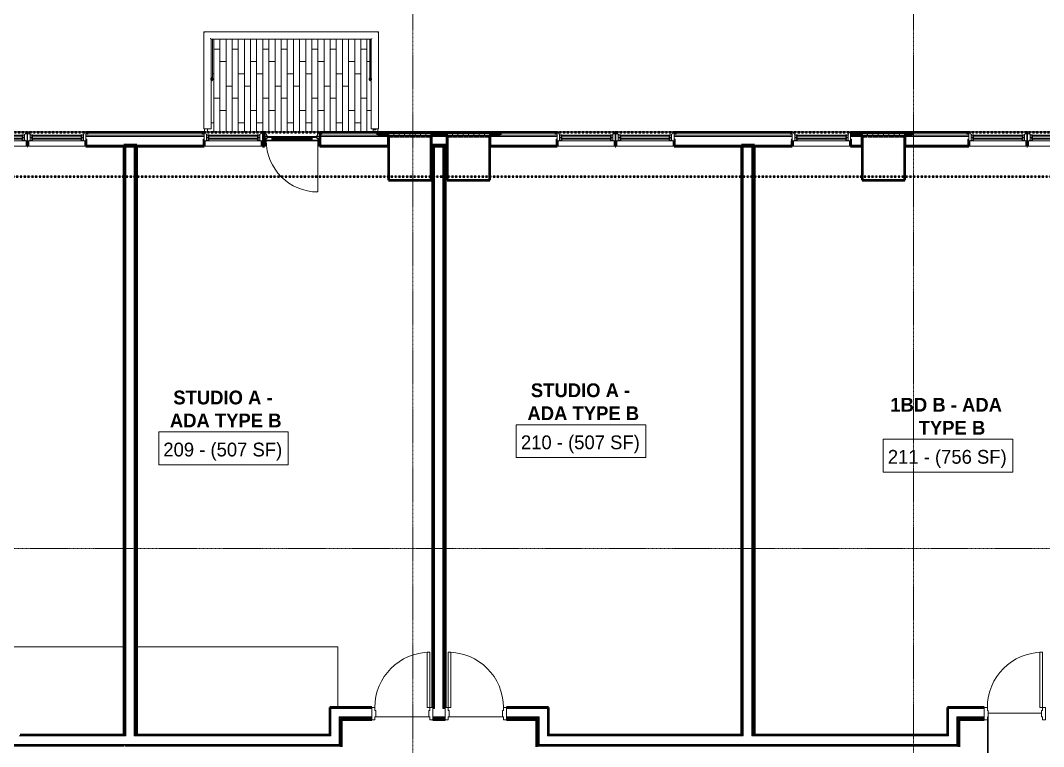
# Model space of a CAD drawing. Header units: inches. Extents: x -4235 to -464, y 9767 to 12463.
# Drawn here: x -3410 to -2743, y 11718 to 12192 of the extents above; entities that cross this region are included whole.
import ezdxf

# ---------------------------------------------------------------- set-up
doc = ezdxf.new("R2010")
doc.units = ezdxf.units.IN
doc.header["$MEASUREMENT"] = 0
doc.linetypes.add('Dash 1_16_', pattern=[0.125, 0.0625, -0.0625])
doc.linetypes.add('Grid Line 1_2_', pattern=[0.875, 0.5, -0.125, 0.125, -0.125])
for name, color, linetype, lineweight in [('0-1', 7, 'Continuous', 5), ('0-2', 50, 'Continuous', 9), ('A-AREA-IDEN', 2, 'Continuous', 9), ('A-DOOR-1', 10, 'Continuous', 20), ('A-DOOR-2', 50, 'Continuous', 9), ('A-DOOR-3', 31, 'Continuous', 9), ('A-DOOR-4', 31, 'Continuous', 20), ('A-DOOR-FRAM', 31, 'Continuous', 9), ('A-DOOR-FRAM-1', 10, 'Continuous', 20), ('A-DOOR-FRAM-2', 31, 'Continuous', 20), ('A-DOOR-GLAZ', 31, 'Continuous', 9), ('A-FLOR-2', 50, 'Continuous', 9), ('A-FLOR-3', 192, 'Continuous', 9), ('A-FLOR-HRAL', 11, 'Continuous', 9), ('A-FLOR-PATT-1', 9, 'Continuous', 9), ('A-GENM', 5, 'Continuous', 9), ('A-GENM-3', 5, 'Continuous', 50), ('A-GLAZ-1', 151, 'Continuous', 9), ('A-GLAZ-2', 151, 'Continuous', 20), ('A-GLAZ-3', 151, 'Continuous', 50), ('A-WALL', 113, 'Continuous', 13), ('A-WALL-2', 250, 'Continuous', 13), ('A-WALL-4', 113, 'Continuous', 50), ('A-WALL-5', 113, 'Continuous', 9), ('C-PROP-LINE-1', 91, 'Dash 1_16_', 50), ('I-WALL-1', 7, 'Continuous', 50), ('S-GRID-1', 1, 'Grid Line 1_2_', 9)]:
    doc.layers.add(name, color=color, linetype=linetype, lineweight=lineweight)
doc.styles.add('Century Gothic', font='ufonts.com_century-gothic.ttf', dxfattribs={"height": 9})
doc.styles.add('Century Gothic_B', font='GOTHICB.TTF', dxfattribs={"height": 9})

# ---------------------------------------------------------------- blocks, each defined once
blk = doc.blocks.new('HOLLOW METAL - UNIT DOOR-2191977-BACKGROUND - 2ND FLOOR')
at = {"layer": 'A-DOOR-1'}
for p, q in [((16.25, -4.125), (18, -4.125)), ((16.25, -40.125), (16.25, -4.125)), ((18, -4.125), (18, -40.125)), ((18, -40.125), (16.25, -40.125))]:
    blk.add_line(p, q, dxfattribs=at)
at = {"layer": 'A-DOOR-2'}
blk.add_arc((18, -4.125), 36, 180, 270, dxfattribs=at)
at = {"layer": 'A-DOOR-FRAM-1'}
for p, q in [((-20, 3.875), (-18, 3.875)), ((-20, -4.125), (-20, 3.875)), ((-18, 3.875), (-18, 1.9375)), ((-18, 1.9375), (-17.375, 1.9375)), ((-17.375, 1.9375), (-17.375, -2.1875)), ((17.375, 1.9375), (18, 1.9375)), ((17.375, -2.1875), (17.375, 1.9375)), ((18, 3.875), (20, 3.875)), ((18, 1.9375), (18, 3.875)), ((20, 3.875), (20, -4.125)), ((-18, -4.125), (-20, -4.125)), ((-18, -2.1875), (-18, -4.125)), ((-17.375, -2.1875), (-18, -2.1875)), ((18, -2.1875), (17.375, -2.1875)), ((18, -4.125), (18, -2.1875)), ((20, -4.125), (18, -4.125))]:
    blk.add_line(p, q, dxfattribs=at)
blk = doc.blocks.new('HOLLOW METAL - UNIT DOOR-2191978-BACKGROUND - 2ND FLOOR')
at = {"layer": 'A-DOOR-1'}
for p, q in [((18, 40.125), (16.25, 40.125)), ((16.25, 40.125), (16.25, 4.125)), ((18, 4.125), (18, 40.125)), ((16.25, 4.125), (18, 4.125))]:
    blk.add_line(p, q, dxfattribs=at)
at = {"layer": 'A-DOOR-2'}
blk.add_arc((18, 4.125), 36, 90, 180, dxfattribs=at)
at = {"layer": 'A-DOOR-FRAM-1'}
for p, q in [((-18, 4.125), (-20, 4.125)), ((-20, 4.125), (-20, -3.875)), ((-18, 2.1875), (-18, 4.125)), ((-17.375, 2.1875), (-18, 2.1875)), ((-17.375, -1.9375), (-17.375, 2.1875)), ((18, 2.1875), (17.375, 2.1875)), ((17.375, 2.1875), (17.375, -1.9375)), ((18, 4.125), (18, 2.1875)), ((20, 4.125), (18, 4.125)), ((20, -3.875), (20, 4.125)), ((-20, -3.875), (-18, -3.875)), ((-18, -3.875), (-18, -1.9375)), ((-18, -1.9375), (-17.375, -1.9375)), ((17.375, -1.9375), (18, -1.9375)), ((18, -1.9375), (18, -3.875)), ((18, -3.875), (20, -3.875))]:
    blk.add_line(p, q, dxfattribs=at)
blk = doc.blocks.new('HOLLOW METAL - UNIT DOOR-2191979-BACKGROUND - 2ND FLOOR')
at = {"layer": 'A-DOOR-1'}
for p, q in [((18, 40.125), (16.25, 40.125)), ((16.25, 40.125), (16.25, 4.125)), ((18, 4.125), (18, 40.125)), ((16.25, 4.125), (18, 4.125))]:
    blk.add_line(p, q, dxfattribs=at)
at = {"layer": 'A-DOOR-2'}
blk.add_arc((18, 4.125), 36, 90, 180, dxfattribs=at)
at = {"layer": 'A-DOOR-FRAM-1'}
for p, q in [((-18, 4.125), (-20, 4.125)), ((-20, 4.125), (-20, -3.875)), ((-18, 2.1875), (-18, 4.125)), ((-17.375, 2.1875), (-18, 2.1875)), ((-17.375, -1.9375), (-17.375, 2.1875)), ((18, 2.1875), (17.375, 2.1875)), ((17.375, 2.1875), (17.375, -1.9375)), ((18, 4.125), (18, 2.1875)), ((20, 4.125), (18, 4.125)), ((20, -3.875), (20, 4.125)), ((-20, -3.875), (-18, -3.875)), ((-18, -3.875), (-18, -1.9375)), ((-18, -1.9375), (-17.375, -1.9375)), ((17.375, -1.9375), (18, -1.9375)), ((18, -1.9375), (18, -3.875)), ((18, -3.875), (20, -3.875))]:
    blk.add_line(p, q, dxfattribs=at)
blk = doc.blocks.new('CTR - 1st Phase - Common Walls_rvt-1-BACKGROUND - 2ND FLOOR')
at = {"layer": 'A-FLOR-2'}
for p, q in [((-2779.2, 11673.39), (-2779.2, 11735.36)), ((-2743.82, 11739.74), (-2778.57, 11739.74)), ((-2778.57, 11737.3), (-2778.57, 11673.39))]:
    blk.add_line(p, q, dxfattribs=at)
at = {"layer": 'A-WALL-2'}
for p, q in [((-3342.35, 11725.36), (-3342.35, 12110.34)), ((-3341.72, 11725.36), (-3341.72, 12110.34)), ((-3336.22, 11725.36), (-3336.22, 12110.34)), ((-3335.72, 11725.36), (-3335.72, 12110.34)), ((-3335.1, 11725.36), (-3335.1, 12110.34)), ((-3140.75, 11743.36), (-3140.75, 12110.34)), ((-3140.12, 11743.36), (-3140.12, 12110.34)), ((-3134.62, 11743.36), (-3134.62, 12110.34)), ((-3134.12, 11743.36), (-3134.12, 12110.34)), ((-3133.5, 11743.36), (-3133.5, 12110.34)), ((-2939.15, 11725.36), (-2939.15, 12110.34)), ((-2938.52, 11725.36), (-2938.52, 12110.34)), ((-2933.02, 11725.36), (-2933.02, 12110.34)), ((-2932.52, 11725.36), (-2932.52, 12110.34)), ((-2931.9, 11725.36), (-2931.9, 12110.34)), ((-3181.12, 11742.74), (-3207.87, 11742.74)), ((-3207.87, 11737.24), (-3207.87, 11742.74)), ((-3140.75, 11742.74), (-3141.12, 11742.74)), ((-3140.75, 11743.36), (-3140.75, 11742.74)), ((-3140.12, 11742.74), (-3140.75, 11742.74)), ((-3140.12, 11742.74), (-3140.75, 11742.74)), ((-3140.12, 11743.36), (-3140.12, 11742.74)), ((-3134.62, 11743.36), (-3134.62, 11742.74)), ((-3134.12, 11742.74), (-3134.62, 11742.74)), ((-3134.12, 11742.74), (-3134.62, 11742.74)), ((-3134.12, 11743.36), (-3134.12, 11742.74)), ((-3133.5, 11742.74), (-3134.12, 11742.74)), ((-3133.5, 11742.74), (-3134.12, 11742.74)), ((-3133.5, 11743.36), (-3133.5, 11742.74)), ((-3133.12, 11742.74), (-3133.5, 11742.74)), ((-3066.37, 11742.74), (-3093.12, 11742.74)), ((-3066.37, 11742.74), (-3066.37, 11737.24)), ((-2804.65, 11742.74), (-2799.15, 11742.74)), ((-2804.65, 11724.74), (-2804.65, 11742.74)), ((-2799.15, 11742.74), (-2797.52, 11742.74)), ((-2781.2, 11742.74), (-2797.52, 11742.74)), ((-3207.87, 11735.61), (-3207.87, 11737.24)), ((-3207.87, 11735.61), (-3207.87, 11724.74)), ((-3181.12, 11737.24), (-3202.37, 11737.24)), ((-3202.37, 11736.74), (-3202.37, 11737.24)), ((-3202.37, 11735.61), (-3202.37, 11736.74)), ((-3202.37, 11735.61), (-3202.37, 11719.24)), ((-3181.12, 11736.74), (-3201.87, 11736.74)), ((-3201.87, 11736.11), (-3201.87, 11736.74)), ((-3201.87, 11735.61), (-3201.87, 11736.11)), ((-3201.87, 11735.61), (-3201.87, 11718.74)), ((-3181.12, 11736.11), (-3201.25, 11736.11)), ((-3201.25, 11735.61), (-3201.25, 11736.11)), ((-3201.25, 11735.61), (-3201.25, 11718.11)), ((-3133.12, 11737.24), (-3141.12, 11737.24)), ((-3133.12, 11736.74), (-3141.12, 11736.74)), ((-3133.12, 11736.11), (-3141.12, 11736.11)), ((-3071.87, 11737.24), (-3093.12, 11737.24)), ((-3072.37, 11736.74), (-3093.12, 11736.74)), ((-3073, 11736.11), (-3093.12, 11736.11)), ((-3073, 11736.11), (-3073, 11735.61)), ((-3073, 11735.61), (-3073, 11718.11)), ((-3072.37, 11736.74), (-3072.37, 11736.11)), ((-3072.37, 11736.11), (-3072.37, 11735.61)), ((-3072.37, 11735.61), (-3072.37, 11718.74)), ((-3071.87, 11737.24), (-3071.87, 11736.74)), ((-3071.87, 11736.74), (-3071.87, 11735.61)), ((-3071.87, 11735.61), (-3071.87, 11719.24)), ((-3066.37, 11737.24), (-3066.37, 11735.61)), ((-3066.37, 11735.61), (-3066.37, 11724.74)), ((-2799.15, 11737.24), (-2798.65, 11737.24)), ((-2799.15, 11719.24), (-2799.15, 11737.24)), ((-2798.65, 11737.24), (-2797.52, 11737.24)), ((-2798.65, 11736.74), (-2798.02, 11736.74)), ((-2798.65, 11718.74), (-2798.65, 11736.74)), ((-2798.02, 11736.74), (-2797.52, 11736.74)), ((-2798.02, 11736.11), (-2797.52, 11736.11)), ((-2798.02, 11718.11), (-2798.02, 11736.11)), ((-2781.2, 11737.24), (-2797.52, 11737.24)), ((-2781.2, 11736.74), (-2797.52, 11736.74)), ((-2781.2, 11736.11), (-2797.52, 11736.11)), ((-2797.52, 11736.11), (-2797.52, 11735.61)), ((-3342.97, 11724.74), (-3411.17, 11724.74)), ((-3342.35, 11724.74), (-3342.97, 11724.74)), ((-3342.35, 11724.74), (-3342.35, 11725.36)), ((-3341.72, 11724.74), (-3342.35, 11724.74)), ((-3341.72, 11724.74), (-3341.72, 11725.36)), ((-3336.22, 11724.74), (-3336.22, 11725.36)), ((-3335.72, 11724.74), (-3336.22, 11724.74)), ((-3336.22, 11724.74), (-3335.72, 11724.74)), ((-3335.72, 11724.74), (-3335.72, 11725.36)), ((-3335.1, 11724.74), (-3335.72, 11724.74)), ((-3335.72, 11724.74), (-3335.1, 11724.74)), ((-3335.1, 11724.74), (-3335.1, 11725.36)), ((-3335.1, 11724.74), (-3208.5, 11724.74)), ((-3207.87, 11724.74), (-3208.5, 11724.74)), ((-3065.75, 11724.74), (-3066.37, 11724.74)), ((-3065.75, 11724.74), (-2939.15, 11724.74)), ((-2939.15, 11724.74), (-2939.15, 11725.36)), ((-2938.52, 11724.74), (-2939.15, 11724.74)), ((-2939.15, 11724.74), (-2938.52, 11724.74)), ((-2938.52, 11724.74), (-2938.52, 11725.36)), ((-2933.02, 11724.74), (-2933.02, 11725.36)), ((-2932.52, 11724.74), (-2933.02, 11724.74)), ((-2933.02, 11724.74), (-2932.52, 11724.74)), ((-2932.52, 11724.74), (-2932.52, 11725.36)), ((-2931.9, 11724.74), (-2932.52, 11724.74)), ((-2932.52, 11724.74), (-2931.9, 11724.74)), ((-2931.9, 11724.74), (-2931.9, 11725.36)), ((-2931.9, 11724.74), (-2805.27, 11724.74)), ((-2804.65, 11724.74), (-2805.27, 11724.74)), ((-3342.97, 11718.11), (-3417.8, 11718.11)), ((-3342.97, 11718.74), (-3417.17, 11718.74)), ((-3342.97, 11719.24), (-3416.67, 11719.24)), ((-3341.72, 11719.24), (-3342.97, 11719.24)), ((-3342.35, 11718.74), (-3342.97, 11718.74)), ((-3342.35, 11718.74), (-3341.72, 11718.74)), ((-3341.72, 11718.74), (-3342.35, 11718.74)), ((-3342.35, 11718.11), (-3341.72, 11718.11)), ((-3341.72, 11719.24), (-3208.5, 11719.24)), ((-3341.72, 11718.74), (-3208.5, 11718.74)), ((-3341.72, 11718.11), (-3208.5, 11718.11)), ((-3207.87, 11719.24), (-3208.5, 11719.24)), ((-3202.37, 11718.74), (-3208.5, 11718.74)), ((-3201.87, 11718.11), (-3208.5, 11718.11)), ((-3202.37, 11719.24), (-3207.87, 11719.24)), ((-3201.87, 11718.74), (-3202.37, 11718.74)), ((-3201.25, 11718.11), (-3201.87, 11718.11)), ((-3072.37, 11718.11), (-3073, 11718.11)), ((-3071.87, 11718.74), (-3072.37, 11718.74)), ((-3065.75, 11718.11), (-3072.37, 11718.11)), ((-3066.37, 11719.24), (-3071.87, 11719.24)), ((-3065.75, 11718.74), (-3071.87, 11718.74)), ((-3065.75, 11719.24), (-3066.37, 11719.24)), ((-3065.75, 11719.24), (-2805.27, 11719.24)), ((-3065.75, 11718.74), (-2805.27, 11718.74)), ((-3065.75, 11718.11), (-2805.27, 11718.11)), ((-2804.65, 11719.24), (-2805.27, 11719.24)), ((-2799.15, 11718.74), (-2805.27, 11718.74)), ((-2798.65, 11718.11), (-2805.27, 11718.11)), ((-2799.15, 11719.24), (-2804.65, 11719.24)), ((-2798.65, 11718.74), (-2799.15, 11718.74)), ((-2798.02, 11718.11), (-2798.65, 11718.11))]:
    blk.add_line(p, q, dxfattribs=at)
at = {"layer": 'I-WALL-1'}
for p, q in [((-3342.97, 12110.34), (-3342.97, 11725.36)), ((-3334.47, 12110.34), (-3342.97, 12110.34)), ((-3334.47, 11725.36), (-3334.47, 12110.34)), ((-3141.37, 12110.34), (-3141.37, 11743.36)), ((-3132.87, 12110.34), (-3141.37, 12110.34)), ((-3132.87, 11743.36), (-3132.87, 12110.34)), ((-2939.77, 12110.34), (-2939.77, 11725.36)), ((-2931.27, 12110.34), (-2939.77, 12110.34)), ((-2931.27, 11725.36), (-2931.27, 12110.34)), ((-3181.12, 11743.36), (-3208.5, 11743.36)), ((-3208.5, 11743.36), (-3208.5, 11742.74)), ((-3208.5, 11742.74), (-3208.5, 11735.61)), ((-3065.75, 11743.36), (-3093.12, 11743.36)), ((-3065.75, 11742.74), (-3065.75, 11743.36)), ((-3065.75, 11735.61), (-3065.75, 11742.74)), ((-2805.27, 11743.36), (-2805.27, 11725.36)), ((-2804.65, 11743.36), (-2805.27, 11743.36)), ((-2797.52, 11743.36), (-2804.65, 11743.36)), ((-2781.2, 11743.36), (-2797.52, 11743.36)), ((-3208.5, 11735.61), (-3208.5, 11725.36)), ((-3200.75, 11735.61), (-3181.12, 11735.61)), ((-3200.75, 11717.61), (-3200.75, 11735.61)), ((-3141.12, 11735.61), (-3133.12, 11735.61)), ((-3093.12, 11735.61), (-3073.5, 11735.61)), ((-3073.5, 11735.61), (-3073.5, 11717.61)), ((-3065.75, 11725.36), (-3065.75, 11735.61)), ((-2797.52, 11735.61), (-2781.2, 11735.61)), ((-2797.52, 11717.61), (-2797.52, 11735.61)), ((-3342.97, 11725.36), (-3410.55, 11725.36)), ((-3208.5, 11725.36), (-3334.47, 11725.36)), ((-2939.77, 11725.36), (-3065.75, 11725.36)), ((-2805.27, 11725.36), (-2931.27, 11725.36))]:
    blk.add_line(p, q, dxfattribs=at)
at = {"layer": '0-2'}
for name, p in [('HOLLOW METAL - UNIT DOOR-2191978-BACKGROUND - 2ND FLOOR', (-3161.12, 11739.24)), ('HOLLOW METAL - UNIT DOOR-2191979-BACKGROUND - 2ND FLOOR', (-2761.2, 11739.24))]:
    blk.add_blockref(name, p, dxfattribs=at)
at = {"layer": '0-2', "rotation": 180}
blk.add_blockref('HOLLOW METAL - UNIT DOOR-2191977-BACKGROUND - 2ND FLOOR', (-3113.12, 11739.24), dxfattribs=at)
blk = doc.blocks.new('Window-Double_Hung-Andersen-400_Series-Tilt_Wash - DOUBLE HUNG - REVERSE COTTAGE - 2ND FLOOR-2888385-BACKGROUND - 2ND FLOOR')
at = {"layer": 'A-GLAZ-1'}
for p, q in [((-16.29, 2.5), (-15.7, 2.5)), ((-16.29, 2.12), (-15.7, 2.12)), ((-16.29, 0.56), (-15.7, 0.56)), ((-16.29, 0.19), (-15.7, 0.19)), ((-15.82, 2.5), (-15.82, 2.12)), ((-15.82, 0.56), (-15.82, 0.19)), ((-15.7, 2.62), (15.7, 2.62)), ((-15.7, 2.5), (15.7, 2.5)), ((-15.7, 2.12), (15.7, 2.12)), ((-15.7, 2), (15.7, 2)), ((-15.7, 0.69), (15.7, 0.69)), ((-15.7, 0.56), (15.7, 0.56)), ((-15.7, 0.19), (15.7, 0.19)), ((-15.7, 0.06), (15.7, 0.06)), ((16.29, 2.5), (15.7, 2.5)), ((16.29, 2.12), (15.7, 2.12)), ((16.29, 0.56), (15.7, 0.56)), ((16.29, 0.19), (15.7, 0.19)), ((15.82, 2.5), (15.82, 2.12)), ((15.82, 0.56), (15.82, 0.19)), ((-19.01, -2.44), (-18.95, -2.44)), ((-18.95, -3.94), (-19.01, -3.94)), ((18.95, -1.06), (-18.95, -1.06)), ((-18.95, -1.06), (-18.95, -4.44)), ((-18.95, -4.44), (18.95, -4.44)), ((-18.32, -1.06), (-18.32, -4.44)), ((18.32, -1.06), (18.32, -4.44)), ((18.95, -4.44), (18.95, -1.06)), ((18.95, -2.44), (19.01, -2.44)), ((19.01, -3.94), (18.95, -3.94))]:
    blk.add_line(p, q, dxfattribs=at)
at = {"layer": 'A-GLAZ-2'}
for p, q in [((-19.01, 3.44), (-20.51, 3.44)), ((19.01, 4.81), (-19.01, 4.81)), ((-19.01, 4.81), (-19.01, -1.06)), ((-18.2, 4.81), (-18.2, 4)), ((-18.2, 4), (-17.92, 4)), ((-17.92, 4), (-17.61, 3.19)), ((-17.61, 3.19), (-17.14, 3.19)), ((-17.42, 2.75), (-16.57, 2.75)), ((-17.42, 2.75), (-17.42, -0.56)), ((-17.42, 1.37), (-15.86, 1.37)), ((-17.42, 0.81), (-16.57, 0.81)), ((-17.14, 3.19), (-17.14, 2.75)), ((-15.86, 2.97), (-16.57, 2.97)), ((-16.57, 2.62), (-16.57, 2.97)), ((-15.7, 2.62), (-16.57, 2.62)), ((-15.86, 1.03), (-16.57, 1.03)), ((-16.57, 0.69), (-16.57, 1.03)), ((-15.7, 0.69), (-16.57, 0.69)), ((-16.29, 2.62), (-16.29, 2)), ((-15.7, 2), (-16.29, 2)), ((-16.29, 0.69), (-16.29, 0.06)), ((-15.7, 0.06), (-16.29, 0.06)), ((-15.86, 2.97), (-15.7, 2.62)), ((-15.86, 1.37), (-15.7, 2)), ((-15.86, 1.03), (-15.7, 0.69)), ((-15.86, -0.56), (-15.7, 0.06)), ((15.86, 2.97), (15.7, 2.62)), ((15.7, 2.62), (16.57, 2.62)), ((15.7, 2), (16.29, 2)), ((15.86, 1.37), (15.7, 2)), ((15.86, 1.03), (15.7, 0.69)), ((15.7, 0.69), (16.57, 0.69)), ((15.7, 0.06), (16.29, 0.06)), ((15.86, -0.56), (15.7, 0.06)), ((15.86, 2.97), (16.57, 2.97)), ((17.42, 1.37), (15.86, 1.37)), ((15.86, 1.03), (16.57, 1.03)), ((16.29, 2.62), (16.29, 2)), ((16.29, 0.69), (16.29, 0.06)), ((16.57, 2.62), (16.57, 2.97)), ((17.42, 2.75), (16.57, 2.75)), ((16.57, 0.69), (16.57, 1.03)), ((17.42, 0.81), (16.57, 0.81)), ((17.14, 3.19), (17.14, 2.75)), ((17.61, 3.19), (17.14, 3.19)), ((17.42, 2.75), (17.42, -0.56)), ((17.92, 4), (17.61, 3.19)), ((18.2, 4), (17.92, 4)), ((18.2, 4.81), (18.2, 4)), ((19.01, -1.06), (19.01, 4.81)), ((19.01, 3.44), (20.51, 3.44)), ((-19.01, -1.06), (19.01, -1.06)), ((-17.67, -0.78), (-18, -1.06)), ((-17.67, -0.78), (-17.67, -0.56)), ((-17.67, -0.56), (-15.86, -0.56)), ((17.67, -0.56), (15.86, -0.56)), ((17.67, -0.78), (17.67, -0.56)), ((17.67, -0.78), (18, -1.06))]:
    blk.add_line(p, q, dxfattribs=at)
blk = doc.blocks.new('Door-Inswing-Andersen-400_Series-Single - 3_ 0-1_8_ x custom height - 2ND FLOOR-V1-BACKGROUND - 2ND FLOOR')
at = {"layer": 'A-DOOR-3'}
blk.add_line((16.87, -0.66), (16.87, -34.41), dxfattribs=at)
blk.add_arc((16.87, -0.66), 33.75, 180, 270, dxfattribs=at)
at = {"layer": 'A-DOOR-4'}
for p, q in [((-16.26, 0.42), (-16.87, 0.41)), ((-16.87, 0.41), (-16.87, -0.66)), ((-16.26, 1.06), (-16.26, 0.42)), ((-16.26, 1.06), (-12.44, 1.06)), ((-13.19, 0.66), (-12.44, 0.66)), ((-13.19, -0.66), (-13.19, 0.66)), ((-12.44, 0.75), (-12.47, 1.06)), ((12.44, 1.06), (-12.44, 1.06)), ((-12.44, 0.66), (-12.44, 0.75)), ((16.26, 1.06), (12.44, 1.06)), ((12.44, 0.75), (12.47, 1.06)), ((12.44, 0.66), (12.44, 0.75)), ((13.19, 0.66), (12.44, 0.66)), ((13.19, -0.66), (13.19, 0.66)), ((16.26, 1.06), (16.26, 0.42)), ((16.26, 0.42), (16.87, 0.41)), ((16.87, 0.41), (16.87, -0.66)), ((-16.87, -0.66), (-12.44, -0.66)), ((-12.44, -0.09), (-13.19, -0.09)), ((-13.19, -0.59), (-12.67, -0.59)), ((-13.19, -0.66), (-13.19, -0.59)), ((-12.67, -0.59), (-12.47, -0.34)), ((-12.47, -0.34), (-12.44, -0.16)), ((-12.44, -0.16), (-12.44, -0.09)), ((12.44, -0.66), (-12.44, -0.66)), ((12.44, -0.09), (13.19, -0.09)), ((12.44, -0.16), (12.44, -0.09)), ((12.47, -0.34), (12.44, -0.16)), ((16.87, -0.66), (12.44, -0.66)), ((12.67, -0.59), (12.47, -0.34)), ((13.19, -0.59), (12.67, -0.59)), ((13.19, -0.66), (13.19, -0.59))]:
    blk.add_line(p, q, dxfattribs=at)
at = {"layer": 'A-DOOR-FRAM'}
for p, q in [((-17.31, -1.13), (-17.94, -1.13)), ((-17.94, -1.13), (-17.94, -4.44)), ((-17.94, -4.44), (-17.31, -4.44)), ((-17.31, -4.44), (-17.31, -1.13)), ((17.94, -1.13), (17.31, -1.13)), ((17.31, -1.13), (17.31, -4.44)), ((17.31, -4.44), (17.94, -4.44)), ((17.94, -4.44), (17.94, -1.13))]:
    blk.add_line(p, q, dxfattribs=at)
at = {"layer": 'A-DOOR-FRAM-2'}
for p, q in [((-19.69, 3.44), (-18.06, 3.44)), ((-18.06, 4.8), (-18.06, 4.44)), ((-18.06, 4.75), (-18.06, -1.13)), ((-18.06, 4.75), (-17.03, 4.75)), ((-17.03, 3.63), (-17.03, 4.75)), ((-16.69, 3.39), (-17.03, 3.63)), ((-17.03, 0.66), (-16.45, 0.66)), ((-17.03, -1.13), (-17.03, 0.66)), ((-16.69, 2.39), (-16.69, 3.39)), ((-16, 2.23), (-16.69, 2.39)), ((-16.45, 0.66), (-16.45, 1.09)), ((-16.45, 1.09), (-16, 1.09)), ((-16, 1.09), (-16, 2.23)), ((16, 2.23), (16.69, 2.39)), ((16, 1.09), (16, 2.23)), ((16.45, 1.09), (16, 1.09)), ((16.45, 0.66), (16.45, 1.09)), ((17.03, 0.66), (16.45, 0.66)), ((16.69, 3.39), (17.03, 3.63)), ((16.69, 2.39), (16.69, 3.39)), ((17.03, 3.63), (17.03, 4.75)), ((18.06, 4.75), (17.03, 4.75)), ((17.03, -1.13), (17.03, 0.66)), ((18.06, 4.44), (18.06, 4.8)), ((18.06, 4.75), (18.06, -1.13)), ((19.69, 3.44), (18.06, 3.44)), ((-18.06, -1.13), (-17.94, -1.13)), ((-17.69, -1.13), (-18.06, -1.13)), ((-18.06, -1.13), (-17.03, -1.13)), ((-17.31, -1.13), (17.31, -1.13)), ((18.06, -1.13), (17.03, -1.13)), ((17.94, -1.13), (18.06, -1.13))]:
    blk.add_line(p, q, dxfattribs=at)
at = {"layer": 'A-DOOR-GLAZ'}
for p, q in [((-12.44, 0.5), (-13.19, 0.5)), ((-13.19, 0.06), (-12.44, 0.06)), ((-12.98, 0.5), (-12.98, 0.06)), ((12.44, 0.66), (-12.44, 0.66)), ((12.44, 0.5), (-12.44, 0.5)), ((12.44, 0.06), (-12.44, 0.06)), ((12.44, 0.5), (13.19, 0.5)), ((13.19, 0.06), (12.44, 0.06)), ((12.98, 0.5), (12.98, 0.06)), ((12.44, -0.09), (-12.44, -0.09))]:
    blk.add_line(p, q, dxfattribs=at)
blk = doc.blocks.new('Window-Double_Hung-Andersen-400_Series-Tilt_Wash - DOUBLE HUNG - REVERSE COTTAGE - 2ND FLOOR-2888466-BACKGROUND - 2ND FLOOR')
at = {"layer": 'A-GLAZ-1'}
for p, q in [((-19.01, 3.94), (-18.95, 3.94)), ((-18.95, 2.44), (-19.01, 2.44)), ((-18.95, 4.44), (18.95, 4.44)), ((-18.95, 1.06), (-18.95, 4.44)), ((18.95, 1.06), (-18.95, 1.06)), ((-18.32, 1.06), (-18.32, 4.44)), ((18.32, 1.06), (18.32, 4.44)), ((18.95, 4.44), (18.95, 1.06)), ((18.95, 3.94), (19.01, 3.94)), ((19.01, 2.44), (18.95, 2.44)), ((-16.29, -0.19), (-15.7, -0.19)), ((-16.29, -0.56), (-15.7, -0.56)), ((-16.29, -2.13), (-15.7, -2.13)), ((-16.29, -2.5), (-15.7, -2.5)), ((-15.82, -0.56), (-15.82, -0.19)), ((-15.82, -2.5), (-15.82, -2.13)), ((-15.7, -0.06), (15.7, -0.06)), ((-15.7, -0.19), (15.7, -0.19)), ((-15.7, -0.56), (15.7, -0.56)), ((-15.7, -0.69), (15.7, -0.69)), ((-15.7, -2), (15.7, -2)), ((-15.7, -2.13), (15.7, -2.13)), ((-15.7, -2.5), (15.7, -2.5)), ((-15.7, -2.63), (15.7, -2.63)), ((16.29, -0.19), (15.7, -0.19)), ((16.29, -0.56), (15.7, -0.56)), ((16.29, -2.13), (15.7, -2.13)), ((16.29, -2.5), (15.7, -2.5)), ((15.82, -0.56), (15.82, -0.19)), ((15.82, -2.5), (15.82, -2.13))]:
    blk.add_line(p, q, dxfattribs=at)
at = {"layer": 'A-GLAZ-2'}
for p, q in [((-19.01, 1.06), (19.01, 1.06)), ((-19.01, -4.81), (-19.01, 1.06)), ((-17.67, 0.78), (-18, 1.06)), ((-17.67, 0.78), (-17.67, 0.56)), ((-17.67, 0.56), (-15.86, 0.56)), ((-17.42, -2.75), (-17.42, 0.56)), ((-15.86, 0.56), (-15.7, -0.06)), ((15.86, 0.56), (15.7, -0.06)), ((17.67, 0.56), (15.86, 0.56)), ((17.42, -2.75), (17.42, 0.56)), ((17.67, 0.78), (18, 1.06)), ((17.67, 0.78), (17.67, 0.56)), ((19.01, 1.06), (19.01, -4.81)), ((-19.01, -3.44), (-20.51, -3.44)), ((19.01, -4.81), (-19.01, -4.81)), ((-18.2, -4), (-17.92, -4)), ((-18.2, -4.81), (-18.2, -4)), ((-17.92, -4), (-17.61, -3.19)), ((-17.61, -3.19), (-17.14, -3.19)), ((-17.42, -0.81), (-16.57, -0.81)), ((-17.42, -1.38), (-15.86, -1.38)), ((-17.42, -2.75), (-16.57, -2.75)), ((-17.14, -3.19), (-17.14, -2.75)), ((-16.57, -0.69), (-16.57, -1.03)), ((-15.7, -0.69), (-16.57, -0.69)), ((-15.86, -1.03), (-16.57, -1.03)), ((-16.57, -2.63), (-16.57, -2.97)), ((-15.7, -2.63), (-16.57, -2.63)), ((-15.86, -2.97), (-16.57, -2.97)), ((-16.29, -0.69), (-16.29, -0.06)), ((-15.7, -0.06), (-16.29, -0.06)), ((-16.29, -2.63), (-16.29, -2)), ((-15.7, -2), (-16.29, -2)), ((-15.86, -1.03), (-15.7, -0.69)), ((-15.86, -1.38), (-15.7, -2)), ((-15.86, -2.97), (-15.7, -2.63)), ((15.7, -0.06), (16.29, -0.06)), ((15.86, -1.03), (15.7, -0.69)), ((15.7, -0.69), (16.57, -0.69)), ((15.86, -1.38), (15.7, -2)), ((15.7, -2), (16.29, -2)), ((15.86, -2.97), (15.7, -2.63)), ((15.7, -2.63), (16.57, -2.63)), ((15.86, -1.03), (16.57, -1.03)), ((17.42, -1.38), (15.86, -1.38)), ((15.86, -2.97), (16.57, -2.97)), ((16.29, -0.69), (16.29, -0.06)), ((16.29, -2.63), (16.29, -2)), ((16.57, -0.69), (16.57, -1.03)), ((17.42, -0.81), (16.57, -0.81)), ((16.57, -2.63), (16.57, -2.97)), ((17.42, -2.75), (16.57, -2.75)), ((17.14, -3.19), (17.14, -2.75)), ((17.61, -3.19), (17.14, -3.19)), ((17.92, -4), (17.61, -3.19)), ((18.2, -4), (17.92, -4)), ((18.2, -4.81), (18.2, -4)), ((19.01, -3.44), (20.51, -3.44))]:
    blk.add_line(p, q, dxfattribs=at)
blk = doc.blocks.new('V-Series_EWC4_SPVU_RFA_2015 - 2ND AND 3RD FLOOR-2226480-BACKGROUND - 2ND FLOOR')
at = {"layer": 'A-GENM'}
for p, q in [((-3858.97, 11732.03), (-3858.97, 11734.83)), ((-3858.97, 11728.55), (-3858.97, 11731.53)), ((-3858.97, 11725.06), (-3858.97, 11728.05)), ((-3858.97, 11721.58), (-3858.97, 11724.56)), ((-3858.97, 11718.09), (-3858.97, 11721.08)), ((-3858.97, 11714.61), (-3858.97, 11717.59)), ((-3858.97, 11711.12), (-3858.97, 11714.11)), ((-3858.97, 11707.83), (-3858.97, 11710.62))]:
    blk.add_line(p, q, dxfattribs=at)
at = {"layer": 'A-GENM-3'}
for p, q in [((-3829.54, 11735.26), (-3858.97, 11735.26)), ((-3858.97, 11735.26), (-3858.97, 11734.83)), ((-3829.54, 11707.39), (-3829.54, 11735.26)), ((-3858.97, 11734.83), (-3857.97, 11734.83)), ((-3857.97, 11732.03), (-3858.97, 11732.03)), ((-3858.97, 11732.03), (-3858.97, 11731.53)), ((-3858.97, 11731.53), (-3857.97, 11731.53)), ((-3857.97, 11728.55), (-3858.97, 11728.55)), ((-3858.97, 11728.55), (-3858.97, 11728.05)), ((-3857.97, 11734.83), (-3857.97, 11732.03)), ((-3857.97, 11731.53), (-3857.97, 11728.55)), ((-3858.97, 11728.05), (-3857.97, 11728.05)), ((-3857.97, 11725.06), (-3858.97, 11725.06)), ((-3858.97, 11725.06), (-3858.97, 11724.56)), ((-3858.97, 11724.56), (-3857.97, 11724.56)), ((-3857.97, 11728.05), (-3857.97, 11725.06)), ((-3857.97, 11724.56), (-3857.97, 11721.58)), ((-3857.97, 11721.58), (-3858.97, 11721.58)), ((-3858.97, 11721.58), (-3858.97, 11721.08)), ((-3858.97, 11721.08), (-3857.97, 11721.08)), ((-3857.97, 11718.09), (-3858.97, 11718.09)), ((-3858.97, 11718.09), (-3858.97, 11717.59)), ((-3858.97, 11717.59), (-3857.97, 11717.59)), ((-3857.97, 11721.08), (-3857.97, 11718.09)), ((-3857.97, 11717.59), (-3857.97, 11714.61)), ((-3857.97, 11714.61), (-3858.97, 11714.61)), ((-3858.97, 11714.61), (-3858.97, 11714.11)), ((-3858.97, 11714.11), (-3857.97, 11714.11)), ((-3857.97, 11711.12), (-3858.97, 11711.12)), ((-3858.97, 11711.12), (-3858.97, 11710.62)), ((-3858.97, 11710.62), (-3857.97, 11710.62)), ((-3857.97, 11714.11), (-3857.97, 11711.12)), ((-3857.97, 11710.62), (-3857.97, 11707.83)), ((-3857.97, 11707.83), (-3858.97, 11707.83)), ((-3858.97, 11707.83), (-3858.97, 11707.39)), ((-3858.97, 11707.39), (-3829.54, 11707.39))]:
    blk.add_line(p, q, dxfattribs=at)
blk = doc.blocks.new('Railing - Baluster_01-2700443-BACKGROUND - 2ND FLOOR')
at = {"layer": 'A-FLOR-HRAL'}
for p, q in [((-0.59, 1.18), (0.59, 1.18)), ((-0.59, 0.59), (-0.59, 1.18)), ((0.59, 1.18), (0.59, 0.59))]:
    blk.add_line(p, q, dxfattribs=at)
blk = doc.blocks.new('Railing - Railing-2700264-BACKGROUND - 2ND FLOOR')
at = {"layer": 'A-FLOR-HRAL'}
for p, q in [((-3176.67, 12184.2), (-3290.72, 12184.2)), ((-3290.72, 12184.2), (-3290.72, 12120.95)), ((-3176.67, 12120.95), (-3176.67, 12184.2)), ((-3286, 12179.48), (-3181.4, 12179.48)), ((-3286, 12120.95), (-3286, 12179.48)), ((-3181.4, 12179.48), (-3181.4, 12120.95)), ((-3290.25, 12120.95), (-3290.72, 12120.95)), ((-3286.47, 12120.95), (-3290.25, 12120.95)), ((-3286, 12120.95), (-3286.47, 12120.95)), ((-3180.93, 12120.95), (-3181.4, 12120.95)), ((-3177.15, 12120.95), (-3180.93, 12120.95)), ((-3176.67, 12120.95), (-3177.15, 12120.95))]:
    blk.add_line(p, q, dxfattribs=at)
for points, knots in [([(-3290.72, 12184.2), (-3290.72, 12184.2), (-3290.72, 12184.19), (-3290.69, 12184.17), (-3290.66, 12184.14), (-3290.63, 12184.11), (-3290.61, 12184.08), (-3290.58, 12184.06), (-3290.54, 12184.02), (-3290.5, 12183.97), (-3290.46, 12183.94), (-3290.42, 12183.9), (-3290.35, 12183.83), (-3290.29, 12183.77), (-3290.25, 12183.73)], [0, 0, 0, 0, 0.166667, 0.25, 0.333333, 0.416667, 0.458333, 0.5, 0.583333, 0.666667, 0.708333, 0.75, 0.833333, 1, 1, 1, 1]), ([(-3176.67, 12184.2), (-3176.67, 12184.2), (-3176.68, 12184.19), (-3176.71, 12184.17), (-3176.74, 12184.14), (-3176.77, 12184.11), (-3176.79, 12184.08), (-3176.82, 12184.06), (-3176.86, 12184.02), (-3176.9, 12183.97), (-3176.94, 12183.94), (-3176.98, 12183.9), (-3177.04, 12183.83), (-3177.11, 12183.77), (-3177.15, 12183.73)], [0, 0, 0, 0, 0.166667, 0.25, 0.333333, 0.416667, 0.458333, 0.5, 0.583333, 0.666667, 0.708333, 0.75, 0.833333, 1, 1, 1, 1]), ([(-3286.47, 12179.95), (-3286.43, 12179.91), (-3286.37, 12179.85), (-3286.29, 12179.77), (-3286.24, 12179.72), (-3286.21, 12179.69), (-3286.18, 12179.65), (-3286.14, 12179.62), (-3286.12, 12179.59), (-3286.09, 12179.57), (-3286.06, 12179.54), (-3286.03, 12179.51), (-3286.01, 12179.49), (-3286, 12179.48), (-3286, 12179.48)], [0, 0, 0, 0, 0.166667, 0.25, 0.333333, 0.375, 0.416667, 0.5, 0.541667, 0.583333, 0.666667, 0.75, 0.833333, 1, 1, 1, 1]), ([(-3180.93, 12179.95), (-3180.97, 12179.91), (-3181.03, 12179.85), (-3181.11, 12179.77), (-3181.15, 12179.72), (-3181.19, 12179.69), (-3181.22, 12179.65), (-3181.25, 12179.62), (-3181.28, 12179.59), (-3181.31, 12179.57), (-3181.34, 12179.54), (-3181.36, 12179.51), (-3181.39, 12179.49), (-3181.4, 12179.48), (-3181.4, 12179.48)], [0, 0, 0, 0, 0.166667, 0.25, 0.333333, 0.375, 0.416667, 0.5, 0.541667, 0.583333, 0.666667, 0.75, 0.833333, 1, 1, 1, 1])]:
    blk.add_open_spline(points, degree=3, knots=knots, dxfattribs=at)
at = {"rotation": 180}
blk.add_blockref('Railing - Baluster_01-2700443-BACKGROUND - 2ND FLOOR', (-3179.04, 12121.54), dxfattribs=at)
blk = doc.blocks.new('Walls 123 - Walls 1-2567745-BACKGROUND - 2ND FLOOR')
at = {"layer": 'A-WALL-4', "flags": 128}
for points in [[(-3181.58, 12153.38), (-3181.59, 12153.48), (-3181.62, 12153.58), (-3181.68, 12153.67), (-3181.74, 12153.73), (-3181.82, 12153.78), (-3181.91, 12153.81), (-3182, 12153.81), (-3182.09, 12153.78), (-3182.17, 12153.73), (-3182.24, 12153.67), (-3182.29, 12153.58), (-3182.32, 12153.48), (-3182.33, 12153.38)], [(-3182.33, 12153.38), (-3182.32, 12153.28), (-3182.29, 12153.18), (-3182.24, 12153.09), (-3182.17, 12153.02), (-3182.09, 12152.97), (-3182, 12152.95), (-3181.91, 12152.95), (-3181.82, 12152.97), (-3181.74, 12153.02), (-3181.68, 12153.09), (-3181.62, 12153.18), (-3181.59, 12153.28), (-3181.58, 12153.38)]]:
    blk.add_lwpolyline(points, dxfattribs=at)
at = {"layer": 'A-WALL-5'}
for p, q in [((-3182.33, 12179.48), (-3182.33, 12153.38)), ((-3181.58, 12153.38), (-3181.58, 12179.48))]:
    blk.add_line(p, q, dxfattribs=at)
blk = doc.blocks.new('Walls 124 - Walls 1-2567764-BACKGROUND - 2ND FLOOR')
at = {"layer": 'A-WALL-4', "flags": 128}
for points in [[(-3285.08, 12153.38), (-3285.09, 12153.48), (-3285.12, 12153.58), (-3285.17, 12153.67), (-3285.24, 12153.73), (-3285.32, 12153.78), (-3285.41, 12153.81), (-3285.5, 12153.81), (-3285.58, 12153.78), (-3285.66, 12153.73), (-3285.73, 12153.67), (-3285.78, 12153.58), (-3285.81, 12153.48), (-3285.83, 12153.38)], [(-3285.83, 12153.38), (-3285.81, 12153.28), (-3285.78, 12153.18), (-3285.73, 12153.09), (-3285.66, 12153.02), (-3285.58, 12152.97), (-3285.5, 12152.95), (-3285.41, 12152.95), (-3285.32, 12152.97), (-3285.24, 12153.02), (-3285.17, 12153.09), (-3285.12, 12153.18), (-3285.09, 12153.28), (-3285.08, 12153.38)]]:
    blk.add_lwpolyline(points, dxfattribs=at)
at = {"layer": 'A-WALL-5'}
for p, q in [((-3285.83, 12179.48), (-3285.83, 12153.38)), ((-3285.08, 12153.38), (-3285.08, 12179.48))]:
    blk.add_line(p, q, dxfattribs=at)
blk = doc.blocks.new('Perforated Panel at Magic-Pak - hvac panel - 2nd floor 2-2702972-BACKGROUND - 2ND FLOOR')
at = {"layer": 'A-GLAZ-3'}
for p, q in [((-19.01, -4.38), (19.01, -4.38)), ((19.01, -4.44), (-19.01, -4.44))]:
    blk.add_line(p, q, dxfattribs=at)
blk = doc.blocks.new('Family - ___-2835860-BACKGROUND - 2ND FLOOR')
at = {"layer": 'C-PROP-LINE-1'}
blk.add_line((-2636.92, 12118.59), (-3860.72, 12118.59), dxfattribs=at)
blk = doc.blocks.new('Family - ___-2835903-BACKGROUND - 2ND FLOOR')
at = {"layer": 'C-PROP-LINE-1'}
blk.add_line((-2096.82, 12089.69), (-3831.82, 12089.69), dxfattribs=at)
blk = doc.blocks.new('Family - ___-2835932-BACKGROUND - 2ND FLOOR')
at = {"layer": 'C-PROP-LINE-1'}
blk.add_line((-2067.92, 12118.59), (-3860.72, 12118.59), dxfattribs=at)

msp = doc.modelspace()

# ---------------------------------------------------------------- hatches: boundary and pattern name
at = {"layer": 'A-FLOR-PATT-1'}
h = msp.add_hatch(dxfattribs=at)
h.set_pattern_fill('FP_3', color=256, style=0, pattern_type=2)
h.set_pattern_definition([(270, (-3952.234, 11076.839), (4, 2e-16), []), (0, (-3952.234, 11076.839), (8, 8), [4, -28]), (0, (-3948.234, 11060.839), (8, 8), [4, -28])])
h.paths.add_polyline_path([(-3181.4, 12118.95), (-3177.04, 12118.95), (-3177.04, 12120.95), (-3178.45, 12120.95), (-3178.45, 12120.36), (-3179.63, 12120.36), (-3179.63, 12120.95), (-3181.4, 12120.95), (-3181.44, 12179.48), (-3181.58, 12179.48), (-3181.62, 12153.18), (-3181.77, 12153.01), (-3181.86, 12152.97), (-3182.14, 12153.01), (-3182.24, 12153.09), (-3182.32, 12153.28), (-3182.33, 12153.48), (-3182.33, 12179.48), (-3285.08, 12179.48), (-3285.12, 12153.18), (-3285.26, 12153.01), (-3285.35, 12152.97), (-3285.64, 12153.01), (-3285.73, 12153.09), (-3285.81, 12153.28), (-3285.83, 12153.48), (-3285.83, 12179.48), (-3286, 12179.48), (-3286.02, 12120.95), (-3290.36, 12120.95), (-3290.36, 12118.96), (-3191.98, 12118.95)], flags=0)

# ---------------------------------------------------------------- linework, layer by layer
at = {"layer": 'A-AREA-IDEN', "flags": 128}
for points in [[(-3320.14, 11923.16), (-3235.64, 11923.16), (-3235.64, 11901.66), (-3320.14, 11901.66)], [(-3086.7, 11927.87), (-3002.2, 11927.87), (-3002.2, 11906.38), (-3086.7, 11906.38)], [(-2847.16, 11918.41), (-2762.66, 11918.41), (-2762.66, 11896.92), (-2847.16, 11896.92)]]:
    msp.add_lwpolyline(points, close=True, dxfattribs=at)
at = {"layer": 'A-FLOR-3'}
for p, q in [((-3290.36, 12120.95), (-3290.36, 12118.96)), ((-3252.51, 12118.95), (-3177.04, 12118.95)), ((-3177.04, 12118.95), (-3177.04, 12120.95)), ((-3215.06, 12115.84), (-3251.19, 12115.84)), ((-3491.77, 11782.99), (-3342.97, 11782.99)), ((-3334.47, 11782.99), (-3203.32, 11782.99)), ((-3203.32, 11782.99), (-3203.32, 11743.36)), ((-3179.12, 11737.24), (-3143.12, 11737.24)), ((-3131.12, 11737.24), (-3095.12, 11737.24)), ((-2779.2, 11737.24), (-2778.57, 11737.24))]:
    msp.add_line(p, q, dxfattribs=at)
at = {"layer": 'A-WALL'}
for p, q in [((-3405.74, 12118.34), (-3406.11, 12118.34)), ((-3405.74, 12116.84), (-3406.11, 12116.84)), ((-3290.54, 12118.34), (-3367.71, 12118.34)), ((-3290.54, 12116.84), (-3367.71, 12116.84)), ((-3251.19, 12118.34), (-3252.51, 12118.34)), ((-3251.19, 12116.84), (-3252.51, 12116.84)), ((-3177.09, 12118.34), (-3215.06, 12118.34)), ((-3177.09, 12116.84), (-3215.06, 12116.84)), ((-3060.14, 12118.34), (-3097.16, 12118.34)), ((-3060.14, 12116.84), (-3097.16, 12116.84)), ((-3021.74, 12118.34), (-3022.11, 12118.34)), ((-3021.74, 12116.84), (-3022.11, 12116.84)), ((-2906.54, 12118.34), (-2983.71, 12118.34)), ((-2906.54, 12116.84), (-2983.71, 12116.84)), ((-2791.34, 12118.34), (-2828.36, 12118.34)), ((-2791.34, 12116.84), (-2828.36, 12116.84)), ((-2752.94, 12118.34), (-2753.31, 12118.34)), ((-2752.94, 12116.84), (-2753.31, 12116.84)), ((-3405.74, 12115.84), (-3406.11, 12115.84)), ((-3405.74, 12114.15), (-3406.11, 12114.15)), ((-3290.54, 12115.84), (-3367.71, 12115.84)), ((-3367.09, 12114.15), (-3367.71, 12114.15)), ((-3367.09, 12114.15), (-3367.09, 12110.34)), ((-3367.09, 12110.34), (-3291.16, 12110.34)), ((-3291.16, 12110.34), (-3291.16, 12114.15)), ((-3290.54, 12114.15), (-3291.16, 12114.15)), ((-3251.19, 12115.84), (-3252.51, 12115.84)), ((-3251.89, 12114.15), (-3252.51, 12114.15)), ((-3251.89, 12114.15), (-3251.89, 12110.34)), ((-3251.89, 12110.34), (-3251.81, 12110.34)), ((-3251.81, 12110.34), (-3251.81, 12114.15)), ((-3251.19, 12114.15), (-3251.81, 12114.15)), ((-3170.2, 12115.84), (-3215.06, 12115.84)), ((-3214.44, 12114.15), (-3215.06, 12114.15)), ((-3214.44, 12114.15), (-3214.44, 12110.34)), ((-3214.44, 12110.34), (-3170.82, 12110.34)), ((-3170.82, 12110.34), (-3170.82, 12114.15)), ((-3170.2, 12114.15), (-3170.82, 12114.15)), ((-3131.8, 12115.84), (-3142.32, 12115.84)), ((-3141.7, 12114.15), (-3142.32, 12114.15)), ((-3141.7, 12114.15), (-3141.7, 12110.34)), ((-3141.7, 12110.34), (-3132.42, 12110.34)), ((-3132.42, 12110.34), (-3132.42, 12114.15)), ((-3131.8, 12114.15), (-3132.42, 12114.15)), ((-3060.14, 12115.84), (-3103.92, 12115.84)), ((-3103.3, 12114.15), (-3103.92, 12114.15)), ((-3103.3, 12114.15), (-3103.3, 12110.34)), ((-3103.3, 12110.34), (-3060.76, 12110.34)), ((-3060.76, 12110.34), (-3060.76, 12114.15)), ((-3060.14, 12114.15), (-3060.76, 12114.15)), ((-3021.74, 12115.84), (-3022.11, 12115.84)), ((-3021.74, 12114.15), (-3022.11, 12114.15)), ((-2906.54, 12115.84), (-2983.71, 12115.84)), ((-2983.09, 12114.15), (-2983.71, 12114.15)), ((-2983.09, 12114.15), (-2983.09, 12110.34)), ((-2983.09, 12110.34), (-2907.16, 12110.34)), ((-2907.16, 12110.34), (-2907.16, 12114.15)), ((-2906.54, 12114.15), (-2907.16, 12114.15)), ((-2861, 12115.84), (-2868.51, 12115.84)), ((-2867.89, 12114.15), (-2868.51, 12114.15)), ((-2867.89, 12114.15), (-2867.89, 12110.34)), ((-2867.89, 12110.34), (-2861.62, 12110.34)), ((-2861.62, 12110.34), (-2861.62, 12114.15)), ((-2861, 12114.15), (-2861.62, 12114.15)), ((-2791.34, 12115.84), (-2833.12, 12115.84)), ((-2832.5, 12114.15), (-2833.12, 12114.15)), ((-2832.5, 12114.15), (-2832.5, 12110.34)), ((-2832.5, 12110.34), (-2791.96, 12110.34)), ((-2791.96, 12110.34), (-2791.96, 12114.15)), ((-2791.34, 12114.15), (-2791.96, 12114.15)), ((-2752.94, 12115.84), (-2753.31, 12115.84)), ((-2752.94, 12114.15), (-2753.31, 12114.15))]:
    msp.add_line(p, q, dxfattribs=at)
at = {"layer": 'A-WALL-4'}
for p, q in [((-3405.74, 12118.59), (-3406.11, 12118.59)), ((-3290.54, 12118.59), (-3367.71, 12118.59)), ((-3251.19, 12118.59), (-3252.51, 12118.59)), ((-3251.19, 12109.71), (-3251.19, 12118.59)), ((-3175.34, 12118.59), (-3215.06, 12118.59)), ((-3215.06, 12118.59), (-3215.06, 12109.71)), ((-3177.09, 12116.84), (-3177.09, 12118.34)), ((-3177.09, 12118.34), (-3175.34, 12118.34)), ((-3170.2, 12116.84), (-3177.09, 12116.84)), ((-3175.34, 12118.34), (-3175.34, 12118.59)), ((-3170.2, 12109.71), (-3170.2, 12116.84)), ((-3131.8, 12116.84), (-3142.32, 12116.84)), ((-3142.32, 12116.84), (-3142.32, 12109.71)), ((-3136.94, 12118.59), (-3137.31, 12118.59)), ((-3137.31, 12118.59), (-3137.31, 12118.34)), ((-3137.31, 12118.34), (-3136.94, 12118.34)), ((-3136.94, 12118.34), (-3136.94, 12118.59)), ((-3131.8, 12109.71), (-3131.8, 12116.84)), ((-3097.16, 12116.84), (-3103.92, 12116.84)), ((-3103.92, 12116.84), (-3103.92, 12109.71)), ((-3060.14, 12118.59), (-3098.91, 12118.59)), ((-3098.91, 12118.59), (-3098.91, 12118.34)), ((-3098.91, 12118.34), (-3097.16, 12118.34)), ((-3097.16, 12118.34), (-3097.16, 12116.84)), ((-3021.74, 12118.59), (-3022.11, 12118.59)), ((-2906.54, 12118.59), (-2983.71, 12118.59)), ((-2868.14, 12118.59), (-2868.51, 12118.59)), ((-2868.51, 12118.34), (-2868.14, 12118.34)), ((-2861, 12116.84), (-2868.51, 12116.84)), ((-2868.14, 12118.34), (-2868.14, 12118.59)), ((-2861, 12109.71), (-2861, 12116.84)), ((-2828.36, 12116.84), (-2833.12, 12116.84)), ((-2833.12, 12116.84), (-2833.12, 12109.71)), ((-2791.34, 12118.59), (-2830.11, 12118.59)), ((-2830.11, 12118.59), (-2830.11, 12118.34)), ((-2830.11, 12118.34), (-2828.36, 12118.34)), ((-2828.36, 12118.34), (-2828.36, 12116.84)), ((-2752.94, 12118.59), (-2753.31, 12118.59)), ((-3406.11, 12113.09), (-3406.11, 12109.71)), ((-3406.11, 12109.71), (-3405.74, 12109.71)), ((-3405.74, 12109.71), (-3405.74, 12113.09)), ((-3367.71, 12113.09), (-3367.71, 12109.71)), ((-3367.71, 12109.71), (-3290.54, 12109.71)), ((-3290.54, 12109.71), (-3290.54, 12113.09)), ((-3252.51, 12113.09), (-3252.51, 12109.71)), ((-3252.51, 12109.71), (-3251.19, 12109.71)), ((-3215.06, 12109.71), (-3170.2, 12109.71)), ((-3142.32, 12109.71), (-3131.8, 12109.71)), ((-3103.92, 12109.71), (-3060.14, 12109.71)), ((-3060.14, 12109.71), (-3060.14, 12113.09)), ((-3022.11, 12113.09), (-3022.11, 12109.71)), ((-3022.11, 12109.71), (-3021.74, 12109.71)), ((-3021.74, 12109.71), (-3021.74, 12113.09)), ((-2983.71, 12113.09), (-2983.71, 12109.71)), ((-2983.71, 12109.71), (-2906.54, 12109.71)), ((-2906.54, 12109.71), (-2906.54, 12113.09)), ((-2868.51, 12113.09), (-2868.51, 12109.71)), ((-2868.51, 12109.71), (-2861, 12109.71)), ((-2833.12, 12109.71), (-2791.34, 12109.71)), ((-2791.34, 12109.71), (-2791.34, 12113.09)), ((-2753.31, 12113.09), (-2753.31, 12109.71)), ((-2753.31, 12109.71), (-2752.94, 12109.71)), ((-2752.94, 12109.71), (-2752.94, 12113.09))]:
    msp.add_line(p, q, dxfattribs=at)
at = {"layer": 'A-WALL-5'}
for p, q in [((-3406.11, 12109.71), (-3406.17, 12109.71)), ((-3405.67, 12109.71), (-3405.74, 12109.71)), ((-3367.71, 12109.71), (-3367.77, 12109.71)), ((-3290.47, 12109.71), (-3290.54, 12109.71)), ((-3252.51, 12109.71), (-3252.57, 12109.71)), ((-3060.07, 12109.71), (-3060.14, 12109.71)), ((-3022.11, 12109.71), (-3022.17, 12109.71)), ((-3021.67, 12109.71), (-3021.74, 12109.71)), ((-2983.71, 12109.71), (-2983.77, 12109.71)), ((-2906.47, 12109.71), (-2906.54, 12109.71)), ((-2868.51, 12109.71), (-2868.57, 12109.71)), ((-2791.27, 12109.71), (-2791.34, 12109.71)), ((-2753.31, 12109.71), (-2753.37, 12109.71)), ((-2752.87, 12109.71), (-2752.94, 12109.71))]:
    msp.add_line(p, q, dxfattribs=at)
at = {"layer": 'S-GRID-1'}
for p, q in [((-3154.32, 9836.18), (-3154.32, 12413.74)), ((-2827.32, 9836.18), (-2827.32, 12413.74)), ((-464.45, 11847.19), (-4185.7, 11847.19))]:
    msp.add_line(p, q, dxfattribs=at)

# ---------------------------------------------------------------- block references
at = {"layer": '0-1'}
msp.add_blockref('CTR - 1st Phase - Common Walls_rvt-1-BACKGROUND - 2ND FLOOR', (0, 0), dxfattribs=at)
at = {"layer": 'A-DOOR-3'}
msp.add_blockref('Door-Inswing-Andersen-400_Series-Single - 3_ 0-1_8_ x custom height - 2ND FLOOR-V1-BACKGROUND - 2ND FLOOR', (-3233.12, 12114.15), dxfattribs=at)
at = {"layer": 'A-FLOR-HRAL'}
msp.add_blockref('Railing - Railing-2700264-BACKGROUND - 2ND FLOOR', (0, 0), dxfattribs=at)
at = {"layer": 'A-GENM', "rotation": 269.9999999999999}
for p in [(-14877.59, 8257.87), (-14839.19, 8257.87), (-14568.39, 8257.87)]:
    msp.add_blockref('V-Series_EWC4_SPVU_RFA_2015 - 2ND AND 3RD FLOOR-2226480-BACKGROUND - 2ND FLOOR', p, dxfattribs=at)
at = {"layer": 'A-GLAZ-1'}
for p in [(-3425.12, 12114.15), (-3386.72, 12114.15), (-3041.12, 12114.15), (-3002.72, 12114.15), (-2887.52, 12114.15), (-2772.32, 12114.15), (-2733.92, 12114.15)]:
    msp.add_blockref('Window-Double_Hung-Andersen-400_Series-Tilt_Wash - DOUBLE HUNG - REVERSE COTTAGE - 2ND FLOOR-2888385-BACKGROUND - 2ND FLOOR', p, dxfattribs=at)
at = {"layer": 'A-GLAZ-1', "rotation": 180}
for name, p in [('Window-Double_Hung-Andersen-400_Series-Tilt_Wash - DOUBLE HUNG - REVERSE COTTAGE - 2ND FLOOR-2888466-BACKGROUND - 2ND FLOOR', (-3271.52, 12114.15)), ('Perforated Panel at Magic-Pak - hvac panel - 2nd floor 2-2702972-BACKGROUND - 2ND FLOOR', (-3156.32, 12114.15)), ('Perforated Panel at Magic-Pak - hvac panel - 2nd floor 2-2702972-BACKGROUND - 2ND FLOOR', (-3117.92, 12114.15)), ('Perforated Panel at Magic-Pak - hvac panel - 2nd floor 2-2702972-BACKGROUND - 2ND FLOOR', (-2849.12, 12114.15))]:
    msp.add_blockref(name, p, dxfattribs=at)
at = {"layer": 'A-WALL-5'}
for name in ['Walls 124 - Walls 1-2567764-BACKGROUND - 2ND FLOOR', 'Walls 123 - Walls 1-2567745-BACKGROUND - 2ND FLOOR']:
    msp.add_blockref(name, (0, 0), dxfattribs=at)
at = {"layer": 'C-PROP-LINE-1'}
for name in ['Family - ___-2835860-BACKGROUND - 2ND FLOOR', 'Family - ___-2835932-BACKGROUND - 2ND FLOOR', 'Family - ___-2835903-BACKGROUND - 2ND FLOOR']:
    msp.add_blockref(name, (0, 0), dxfattribs=at)

# ---------------------------------------------------------------- texts
at = {"layer": 'A-AREA-IDEN', "char_height": 9, "attachment_point": 1}
for s, insert, width, style in [('STUDIO A -', (-3310.64, 11950.13), 79.083, 'Century Gothic_B'), ('STUDIO A -', (-3077.2, 11954.84), 79.083, 'Century Gothic_B'), ('1BD B - ADA', (-2842.53, 11945.39), 90.9, 'Century Gothic_B'), ('ADA TYPE B', (-3079.45, 11939.84), 84.537, 'Century Gothic_B'), ('ADA TYPE B', (-3312.89, 11935.13), 84.537, 'Century Gothic_B'), ('TYPE B', (-2824.03, 11930.39), 46.359, 'Century Gothic_B'), ('209 - (507 SF)', (-3317.14, 11916.16), 94.839, 'Century Gothic'), ('210 - (507 SF)', (-3083.7, 11920.87), 94.839, 'Century Gothic'), ('211 - (756 SF)', (-2844.16, 11911.41), 94.839, 'Century Gothic')]:
    msp.add_mtext(s, dxfattribs=dict(at, insert=insert, width=width, style=style))

doc.saveas('drawing.dxf')
